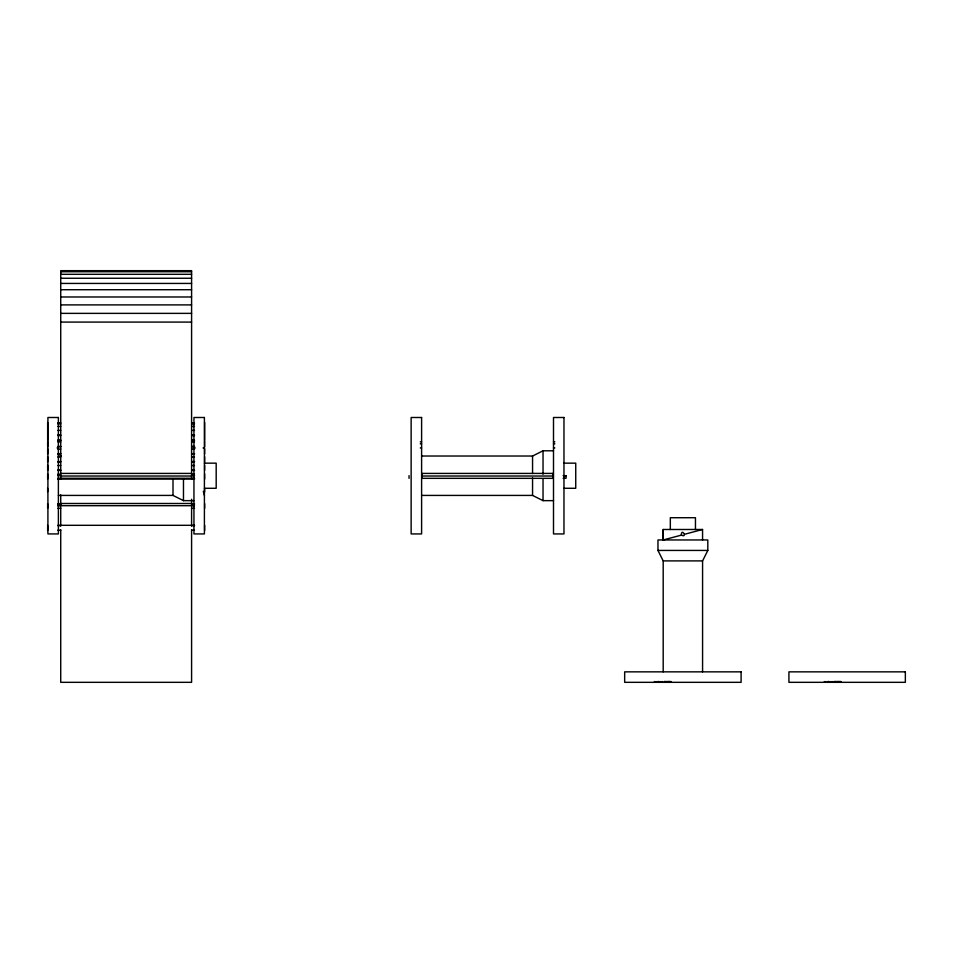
<?xml version="1.0" encoding="UTF-8"?>
<svg xmlns="http://www.w3.org/2000/svg" width="953" height="953" viewBox="0 0 953 953"><rect width="100%" height="100%" fill="white"/><g stroke="black" fill="none" stroke-linecap="round" stroke-linejoin="round"><path stroke-width="1.43" d="M681.359 535.133C681.228 527.378 688.114 538.254 681.359 535.133L663.217 539.958L663.217 529.487L702.552 529.487L702.575 539.958M702.575 671.853L702.575 560.9L707.817 550.429L707.817 539.958L657.963 539.958L657.963 550.429L663.193 560.9L663.193 671.853M421.607 456.022L532.56 456.022L543.031 450.793L553.502 450.793M684.695 534.24L702.552 529.487M60.73 271.748L191.589 271.748M60.73 274.309L191.589 274.309M60.73 278.252L191.589 278.252M60.73 283.434L191.589 283.434M60.73 289.724L191.589 289.724M60.73 296.979L191.589 296.979M60.73 304.9L191.589 304.9M60.73 313.37L191.589 313.37M60.73 322.09L191.589 322.09M57.823 422.81L60.73 422.81M191.589 422.81L194.495 422.81M57.823 423.882L60.73 423.882M191.589 423.882L194.495 423.882M57.823 426.456L60.73 426.456M191.589 426.456L194.495 426.456M57.823 430.387L60.73 430.387M191.589 430.387L194.495 430.387M57.823 434.925L60.73 434.925M191.589 434.925L194.495 434.925M57.823 435.581L60.73 435.581M191.589 435.581L194.495 435.581M57.823 440.107L60.73 440.107M191.589 440.107L194.495 440.107M57.823 440.465L60.73 440.465M191.589 440.465L194.495 440.465M57.823 441.87L60.73 441.87M191.589 441.87L194.495 441.87M420.297 441.87L421.607 441.87M553.502 441.87L554.813 441.87M420.297 443.848L421.607 443.848M553.502 443.848L554.813 443.848M57.823 446.397L60.73 446.397M191.589 446.397L194.495 446.397M57.823 446.754L60.73 446.754M191.589 446.754L194.495 446.754M57.073 447.934L58.383 447.934M193.947 447.934L195.258 447.934M203.108 447.934L204.407 447.934M420.297 447.934L421.607 447.934M553.502 447.934L554.813 447.934M57.823 449.113L60.73 449.113M191.589 449.113L194.495 449.113M57.823 453.652L60.73 453.652M191.589 453.652L194.495 453.652M57.823 453.997L60.73 453.997M191.589 453.997L194.495 453.997M58.383 456.022L61.361 456.022M57.823 457.035L60.73 457.035M191.589 457.035L194.495 457.035M57.823 461.574L60.73 461.574M191.589 461.574L194.495 461.574M57.823 461.919L60.73 461.919M191.589 461.919L194.495 461.919M204.407 463.158L216.188 463.158L216.188 488.281L204.407 488.281M563.973 463.158L575.743 463.158L575.743 488.281L563.973 488.281M57.823 465.517L60.73 465.517M191.589 465.517L194.495 465.517M57.823 470.043L60.73 470.043M191.589 470.043L194.495 470.043M57.823 470.401L60.73 470.401M191.589 470.401L194.495 470.401M60.73 473.415L191.589 473.415M57.823 474.225L60.73 474.225M191.589 474.225L194.495 474.225M57.823 475.642L60.73 475.642M191.589 475.642L194.495 475.642M563.152 475.642L566.058 475.714M60.73 476.024L191.589 476.024M422.119 476.024L552.978 476.024M57.823 478.263L194.495 478.263M563.152 478.335L566.058 478.263L566.058 475.642M57.823 478.763L60.73 479.109M194.495 478.763L191.589 479.109M57.823 479.109L194.495 479.109M58.383 495.417L173.005 495.417L183.476 500.647L193.947 500.647M421.607 495.417L532.56 495.417L543.031 500.647L553.502 500.647M60.73 503.494L191.589 503.494M57.823 503.684L60.73 503.684M191.589 503.684L194.495 503.684M57.823 504.59L60.73 504.59M191.589 504.59L194.495 504.59M60.73 505.686L191.589 505.686M57.823 505.876L60.73 505.876L60.73 494.833M194.495 505.876L191.589 505.876L191.589 499.253M57.823 508.342L60.73 508.342M191.589 508.342L194.495 508.342M57.823 525.306L194.495 525.306M57.823 525.651L60.73 525.651M191.589 525.651L194.495 525.651M57.823 530.19L60.73 530.19M191.589 530.19L194.495 530.19M657.963 550.429L707.817 550.429M663.193 560.9L702.575 560.9M203.311 491.26L204.407 495.381M840.82 681.538L840.82 682.324M840.641 681.538L840.725 682.324M840.355 681.538L840.355 682.324M839.903 681.538L839.927 682.324M839.367 681.538L839.367 682.324M839.295 681.538L839.295 682.324M839.033 681.538L839.033 682.324M838.854 681.538L838.854 682.324M838.521 681.538L838.521 682.324M838.318 681.538L838.318 682.324M837.997 681.538L837.997 682.324M837.616 681.538L837.604 682.324M837.365 681.538L837.365 682.324M836.984 681.538L836.984 682.324M836.829 681.538L836.865 682.324M836.269 681.538L836.198 682.324M836.15 681.538L836.115 682.324M835.829 681.538L835.948 682.324M835.543 681.538L835.495 682.324M835.15 681.538L835.15 682.324M834.983 681.538L834.983 682.324M834.768 681.538L834.768 682.324M834.483 681.538L834.578 682.324M834.232 681.538L834.292 682.324M832.422 681.538L832.422 682.324M830.909 681.538L830.909 682.324M829.003 681.538L829.003 682.324M828.491 681.538L828.598 682.324M828.395 681.538L828.312 682.324M828.205 681.538L828.205 682.324M827.788 681.538L827.788 682.324M825.894 681.538L825.894 682.324M824.381 681.538L824.381 682.324M695.452 529.487L695.452 517.717L670.328 517.717L670.328 529.487M670.864 681.538L670.864 682.324M670.686 681.538L670.686 682.324M670.412 681.538L670.412 682.324M669.971 681.538L669.959 682.324M669.411 681.538L669.411 682.324M669.34 681.538L669.28 682.324M669.077 681.538L669.077 682.324M668.899 681.538L668.899 682.324M668.577 681.538L668.577 682.324M668.363 681.538L668.375 682.324M668.041 681.538L668.041 682.324M667.66 681.538L667.672 682.324M667.422 681.538L667.422 682.324M667.04 681.538L667.04 682.324M666.874 681.538L666.921 682.324M666.326 682.324L666.254 681.538L666.171 682.324M665.992 681.538L665.885 682.324M665.599 681.538L665.551 682.324M665.194 681.538L665.194 682.324M665.027 681.538L665.027 682.324M664.813 681.538L664.813 682.324M664.622 681.538L664.527 682.324M664.36 681.538L664.289 682.324M663.217 529.487L663.217 539.958M662.478 681.538L662.478 682.324M660.965 681.538L660.965 682.324M659.059 681.538L659.059 682.324M658.642 681.538L658.535 682.324M658.452 682.324L658.368 681.538L658.249 682.324M657.844 681.538L657.844 682.324M655.95 681.538L655.95 682.324M654.425 681.538L654.425 682.324M543.031 450.793L543.031 474.249M543.031 478.656L543.031 500.647M532.56 456.022L532.56 473.534M532.56 477.906L532.56 495.417M409.04 475.642L409.04 478.335M204.669 422.465L204.669 440.465M204.669 441.513L204.669 446.754M204.669 448.768L204.669 453.997M204.669 456.69L204.669 461.919M204.669 465.159L204.669 470.401M204.669 473.879L204.669 479.109M204.669 488.293L204.669 491.891M204.669 503.684L204.669 508.342M204.669 525.306L204.669 530.535M191.589 478.263L191.589 270.676L60.73 270.676L60.73 478.263M191.589 506.996L191.589 526.032M191.589 529.737L191.589 682.324L60.73 682.324L60.73 529.737M183.476 478.656L183.476 500.647M173.005 479.359L173.005 495.417M60.73 506.996L60.73 526.032M47.65 422.465L47.65 440.465M47.65 441.513L47.65 446.754M47.65 448.768L47.65 453.997M47.65 456.69L47.65 461.919M47.65 465.159L47.65 470.401M47.65 473.879L47.65 479.109M47.65 488.293L47.65 491.891M47.65 503.684L47.65 508.342M47.65 525.306L47.65 530.535M58.383 417.497L47.912 417.497L47.912 533.93L58.383 533.93L58.383 417.497M204.407 417.497L193.947 417.497L193.947 533.93L204.407 533.93L204.407 417.497M421.607 417.497L411.136 417.497L411.136 533.93L421.607 533.93L421.607 417.497M563.973 417.497L553.502 417.497L553.502 533.93L563.973 533.93L563.973 417.497M552.978 473.415L422.119 473.415L422.119 478.335L552.978 478.335L552.978 473.415M741.1 671.853L624.668 671.853L624.668 682.324L741.1 682.324L741.1 671.853M905.35 671.853L788.917 671.853L788.917 682.324L905.35 682.324L905.35 671.853"/></g></svg>
